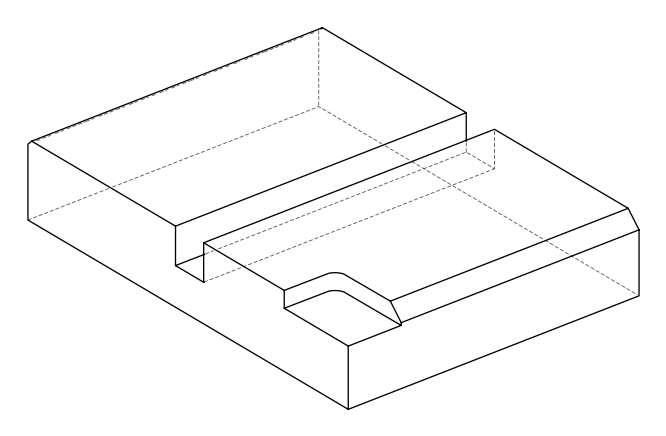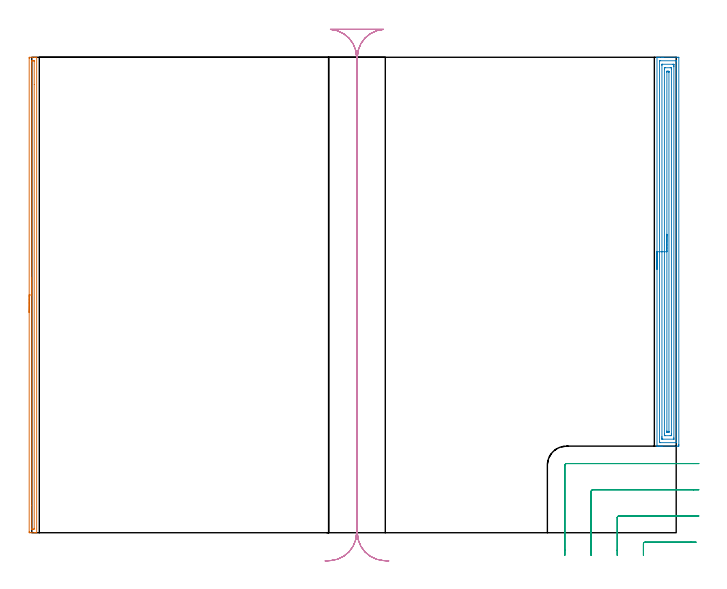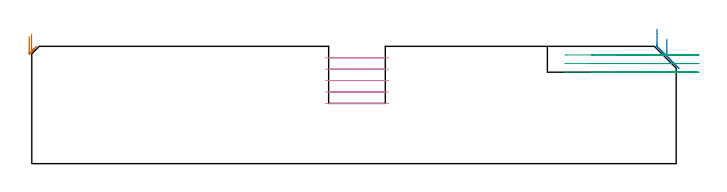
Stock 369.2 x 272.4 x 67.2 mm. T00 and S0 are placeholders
(PLAN: 4 operations, 2 tool changes, 22.8 min)
(1 AREA_MILL | FG_CHAMFER_SURFACE | UGT0205_001 | 4.53 min | 2518 mm3)
(2 AREA_MILL_1 | FG_CHAMFER_SURFACE_1 | UGT0205_001 | 9.14 min | 17927 mm3)
(3 MILL_CORNER_NOTCH_RECTANGULAR | CORNER_NOTCH_RECTANGULAR | UGT0201_094 | Follow Part, ap 5, ae 75% | 2.27 min | 53277 mm3)
(4 MILL_RECTANGULAR_SLOT | SLOT_RECTANGULAR | UGT0201_004 | Follow Part, ap 8, ae 75% | 6.86 min | 288771 mm3)
(TOOL UGT0205_001 | Chamfer Mill 20 x 3 x 45 deg. | D20 FL50 Z2)
(TOOL UGT0201_094 | End mill 20 mm | D20 FL38 Z4)
(TOOL UGT0201_004 | End Mill 32 mm | D32 FL53 Z6)
(OP 1 AREA_MILL)
G17 G21 G94 G90
T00 M6
G54
G17 G0 G90 X-1.5 Y126.2 S1061 M3
G43 Z77.2 H0
Z72.9
G94 G1 Y126.238 Z72.028 F250.
Y126.352 Z71.163
Y126.541 Z70.312
Y126.803 Z69.48
Y127.137 Z68.674
Y127.54 Z67.9
Y128.008 Z67.164
Y128.54 Z66.472
Y129.129 Z65.829
Y129.772 Z65.24
Y130.464 Z64.708
Y131.2 Z64.24
Y131.974 Z63.837
Y132.78 Z63.503
Y133.612 Z63.241
Y134.464 Z63.052
Y135.328 Z62.938
Y136.2 Z62.9
X-1.499 Y271.799 Z62.901
X-1.496 Y272.197
X-1.491 Y272.39 Z62.904
X-1.105 Y272.4 Z63.29
X0.346 Z64.743
X1.527 Z65.922
X2.135 Z66.534
X2.526 Z66.926
X2.665 Y272.398 Z67.057
X2.798 Y272.39 Z67.189
X2.8 Y272.245 Z67.2
Y0.155
X2.798 Y0.01 Z67.188
X2.665 Y0.002 Z67.057
X2.526 Y0. Z66.925
X2.135 Z66.534
X1.527 Z65.922
X-0.531 Z63.866
X-1.105 Y0.001 Z63.29
X-1.331 Y0.004 Z63.064
X-1.491 Y0.01 Z62.904
X-1.496 Y0.203 Z62.901
X-1.499 Y0.601
X-1.5 Y136.2 Z62.9
X-0.086 Z64.314
X-0.085 Y269.87 Z64.315
X-0.084 Y270.015 Z64.316
X-0.079 Y270.38 Z64.321
X0.278 Y270.394 Z64.678
X0.65 Y270.398 Z65.05
X1.149 Y270.4 Z65.549
X1.317 Y270.398 Z65.717
X1.344 Y270.396 Z65.744
X1.371 Y270.39 Z65.771
X1.379 Y270.382 Z65.779
X1.381 Y270.362 Z65.781
X1.385 Y270.16 Z65.785
X1.386 Y256.799 Z65.786
X1.385 Y2.53 Z65.785
X1.384 Y2.385 Z65.784
X1.379 Y2.021 Z65.779
X1.022 Y2.006 Z65.422
X0.65 Y2.002 Z65.05
X0.151 Y2. Z64.551
X-0.017 Y2.002 Z64.383
X-0.044 Y2.004 Z64.356
X-0.071 Y2.01 Z64.329
X-0.079 Y2.018 Z64.321
X-0.081 Y2.038 Z64.319
X-0.085 Y2.24 Z64.315
X-0.086 Y15.608 Z64.314
Y136.2
Y137.072 Z64.352
Y137.936 Z64.466
Y138.788 Z64.655
Y139.62 Z64.917
Y140.426 Z65.251
Y141.2 Z65.654
Y141.936 Z66.123
Y142.628 Z66.654
Y143.271 Z67.243
Y143.86 Z67.886
Y144.392 Z68.578
Y144.86 Z69.314
Y145.263 Z70.088
Y145.597 Z70.894
Y145.859 Z71.726
Y146.048 Z72.578
Y146.162 Z73.443
Y146.2 Z74.314
G0 Z77.2
M5
M2
(OP 2 AREA_MILL_1)
G17 G21 G94 G90
T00 M6
G54
G17 G0 G90 X358.2 Y151. S1061 M3
G43 Z77.2 H0
G94 G1 Y151.038 Z76.328 F250.
Y151.152 Z75.463
Y151.341 Z74.612
Y151.603 Z73.78
Y151.937 Z72.974
Y152.34 Z72.2
Y152.808 Z71.464
Y153.34 Z70.772
Y153.929 Z70.129
Y154.572 Z69.539
Y155.264 Z69.008
Y156. Z68.54
Y156.774 Z68.137
Y157.58 Z67.803
Y158.412 Z67.541
Y159.263 Z67.352
Y160.128 Z67.238
Y161. Z67.2
Y272.228
X358.202 Y272.392 Z67.188
X358.222 Y272.4 Z67.169
X358.584 Z66.816
X358.902 Z66.497
X359.583 Z65.812
X360.809 Z64.588
X361.353 Z64.041
X361.966 Z63.429
X370.201 Z55.196
X370.476 Y272.398 Z54.922
X370.692 Y272.39 Z54.706
X370.699 Y272.172 Z54.699
X370.7 Y50.609 Z54.7
X370.699 Y50.219 Z54.701
X370.695 Y49.721 Z54.703
X370.692 Y49.609 Z54.706
X370.201 Y49.6 Z55.196
X361.353 Z64.041
X360.809 Z64.588
X360.468 Z64.928
X359.924 Z65.472
X359.583 Z65.812
X358.902 Z66.497
X358.584 Z66.816
X358.222 Z67.169
X358.203 Y49.608 Z67.188
X358.2 Y49.771 Z67.2
Y161.
X359.614 Z65.786
Y270.21
X359.615 Y270.318 Z65.785
X359.618 Y270.371 Z65.782
X359.62 Y270.389 Z65.78
X359.666 Y270.392 Z65.734
X360.067 Y270.399 Z65.333
X368.916 Z56.484
X369.16 Y270.395 Z56.24
X369.271 Y270.39 Z56.129
X369.285 Y270.026 Z56.115
Y269.995
X369.286 Y51.79 Z56.114
X369.285 Y51.682 Z56.115
X369.282 Y51.629 Z56.118
X369.28 Y51.611 Z56.12
X369.234 Y51.608 Z56.166
X368.833 Y51.601 Z56.567
X359.984 Z65.416
X359.74 Y51.605 Z65.66
X359.629 Y51.61 Z65.771
X359.615 Y51.973 Z65.785
Y52.005
X359.614 Y161. Z65.786
X361.028 Z64.372
X361.029 Y267.642 Z64.371
X361.031 Y268.208 Z64.369
X361.034 Y268.37 Z64.366
X361.035 Y268.384 Z64.365
X361.05 Y268.39 Z64.35
X361.099 Y268.396 Z64.301
X361.163 Y268.399 Z64.237
X367.357 Y268.4 Z58.043
X367.547 Y268.398 Z57.853
X367.737 Y268.394 Z57.663
X367.858 Y268.39 Z57.542
X367.865 Y268.316 Z57.535
X367.867 Y268.208 Z57.533
X367.871 Y267.881 Z57.529
X367.872 Y267.314 Z57.528
Y266.986
X367.871 Y54.358 Z57.529
X367.869 Y53.792 Z57.531
X367.866 Y53.63 Z57.534
X367.865 Y53.616 Z57.535
X367.85 Y53.61 Z57.55
X367.801 Y53.604 Z57.599
X367.737 Y53.601 Z57.663
X361.543 Y53.6 Z63.857
X361.353 Y53.602 Z64.047
X361.163 Y53.606 Z64.237
X361.042 Y53.61 Z64.358
X361.036 Y53.684 Z64.364
X361.033 Y53.792 Z64.367
X361.03 Y54.119 Z64.37
X361.029 Y54.686 Z64.371
X361.028 Y55.013 Z64.372
Y161.
X362.443 Z62.957
Y265.528
X362.444 Y266.213 Z62.956
X362.446 Y266.312 Z62.954
X362.449 Y266.371 Z62.951
X362.453 Y266.39 Z62.947
X362.475 Y266.392 Z62.925
X362.691 Y266.396 Z62.709
X363.123 Y266.4 Z62.277
X365.798 Z59.602
X366.214 Y266.397 Z59.186
X366.422 Y266.392 Z58.978
X366.445 Y266.39 Z58.955
X366.451 Y266.38 Z58.949
X366.454 Y266.342 Z58.946
X366.456 Y266.285 Z58.944
X366.457 Y265.734 Z58.943
Y265.528
Y56.472
X366.456 Y55.787 Z58.944
X366.454 Y55.688 Z58.946
X366.45 Y55.629 Z58.95
X366.447 Y55.61 Z58.953
X366.425 Y55.608 Z58.975
X366.209 Y55.604 Z59.191
X365.777 Y55.6 Z59.623
X363.102 Z62.298
X362.686 Y55.603 Z62.714
X362.478 Y55.608 Z62.922
X362.455 Y55.61 Z62.945
X362.449 Y55.62 Z62.951
X362.446 Y55.658 Z62.954
X362.445 Y55.715 Z62.955
X362.443 Y56.266 Z62.957
Y56.472
Y161.
X363.857 Z61.543
Y263.893
X363.858 Y264.045 Z61.542
X363.864 Y264.348 Z61.536
X363.871 Y264.391 Z61.529
X363.886 Y264.395 Z61.514
X363.926 Y264.399 Z61.474
X364.008 Y264.4 Z61.392
X364.24 Z61.16
X364.892 Y264.398 Z60.508
X364.985 Y264.395 Z60.415
X365.036 Y264.39 Z60.364
X365.04 Y264.197 Z60.36
X365.043 Y263.893 Z60.357
Y263.741
Y58.107
X365.042 Y57.955 Z60.358
X365.036 Y57.652 Z60.364
X365.029 Y57.609 Z60.371
X365.014 Y57.605 Z60.386
X364.974 Y57.601 Z60.426
X364.892 Y57.6 Z60.508
X364.66 Z60.74
X364.008 Y57.602 Z61.392
X363.915 Y57.605 Z61.485
X363.864 Y57.61 Z61.536
X363.86 Y57.803 Z61.54
X363.857 Y58.107 Z61.543
Y58.259
Y161.
Y161.872 Z61.581
Y162.736 Z61.695
Y163.588 Z61.884
Y164.42 Z62.146
Y165.226 Z62.48
Y166. Z62.883
Y166.736 Z63.352
Y167.428 Z63.883
Y168.071 Z64.472
Y168.66 Z65.115
Y169.191 Z65.807
Y169.66 Z66.543
Y170.063 Z67.317
Y170.397 Z68.123
Y170.659 Z68.955
Y170.848 Z69.807
Y170.962 Z70.672
Y171. Z71.543
G0 Z77.2
M5
M2
(OP 3 MILL_CORNER_NOTCH_RECTANGULAR)
G17 G21 G94 G90
T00 M6
G54
G17 G0 G90 X380.617 Y-5.4 S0 M3
G43 Z77.2 H0
Z62.267
G94 G1 X377.617 F250.
X351.395 F500.
G3 X350.4 Y-6.395 R1.
G1 Y-10.
Y-13. F250.
G0 Z77.2
X382.2 Y9.6
Z62.267
G1 X379.2
X336.395 F500.
G3 X335.4 Y8.605 R1.
G1 Y-10.
Y-13. F250.
G0 Z77.2
X382.2 Y24.6
Z62.267
G1 X379.2
X321.395 F500.
G3 X320.4 Y23.605 R1.
G1 Y-10.
Y-13. F250.
G0 Z77.2
X382.2 Y39.6
Z62.267
G1 X379.2
X306.396 F500.
G3 X305.4 Y38.604 R1.
G1 Y-10.
Y-13. F250.
G0 Z77.2
X380.617 Y-5.4
Z57.333
G1 X377.617
X351.395 F500.
G3 X350.4 Y-6.395 R1.
G1 Y-10.
Y-13. F250.
G0 Z77.2
X382.2 Y9.6
Z57.333
G1 X379.2
X336.395 F500.
G3 X335.4 Y8.605 R1.
G1 Y-10.
Y-13. F250.
G0 Z77.2
X382.2 Y24.6
Z57.333
G1 X379.2
X321.395 F500.
G3 X320.4 Y23.605 R1.
G1 Y-10.
Y-13. F250.
G0 Z77.2
X382.2 Y39.6
Z57.333
G1 X379.2
X306.396 F500.
G3 X305.4 Y38.604 R1.
G1 Y-10.
Y-13. F250.
G0 Z77.2
X380.617 Y-5.4
Z52.4
G1 X377.617
X351.395 F500.
G3 X350.4 Y-6.395 R1.
G1 Y-10.
Y-13. F250.
G0 Z77.2
X382.2 Y9.6
Z52.4
G1 X379.2
X336.395 F500.
G3 X335.4 Y8.605 R1.
G1 Y-10.
Y-13. F250.
G0 Z77.2
X382.2 Y24.6
Z52.4
G1 X379.2
X321.395 F500.
G3 X320.4 Y23.605 R1.
G1 Y-10.
Y-13. F250.
G0 Z77.2
X382.2 Y39.6
Z52.4
G1 X379.2
X306.396 F500.
G3 X305.4 Y38.604 R1.
G1 Y-10.
Y-13. F250.
G0 Z77.2
M5
M2
(OP 4 MILL_RECTANGULAR_SLOT)
G17 G21 G94 G90
T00 M6
G54
G17 G0 G90 X204.515 Y-16.154 S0 M3
G43 Z77.2 H0
Z60.66
G94 G1 X201.521 Y-15.97 F250.
G2 X186.5 Y0. R16. F500.
G1 Y272.4
G2 X201.521 Y288.37 R16.
G1 Y288.4
X171.079
Y288.37
G2 X186.1 Y272.4 R16.
G1 Y0.
G2 X171.079 Y-15.97 R16.
G1 X168.085 Y-16.154 F250.
G0 X204.515 Z54.12
G1 X201.521 Y-15.97
G2 X186.5 Y0. R16. F500.
G1 Y272.4
G2 X201.521 Y288.37 R16.
G1 Y288.4
X171.079
Y288.37
G2 X186.1 Y272.4 R16.
G1 Y0.
G2 X171.079 Y-15.97 R16.
G1 X168.085 Y-16.154 F250.
G0 X204.515 Z47.58
G1 X201.521 Y-15.97
G2 X186.5 Y0. R16. F500.
G1 Y272.4
G2 X201.521 Y288.37 R16.
G1 Y288.4
X171.079
Y288.37
G2 X186.1 Y272.4 R16.
G1 Y0.
G2 X171.079 Y-15.97 R16.
G1 X168.085 Y-16.154 F250.
G0 X204.515 Z41.04
G1 X201.521 Y-15.97
G2 X186.5 Y0. R16. F500.
G1 Y272.4
G2 X201.521 Y288.37 R16.
G1 Y288.4
X171.079
Y288.37
G2 X186.1 Y272.4 R16.
G1 Y0.
G2 X171.079 Y-15.97 R16.
G1 X168.085 Y-16.154 F250.
G0 X204.515 Z34.5
G1 X201.521 Y-15.97
G2 X186.5 Y0. R16. F500.
G1 Y272.4
G2 X201.521 Y288.37 R16.
G1 Y288.4
X171.079
Y288.37
G2 X186.1 Y272.4 R16.
G1 Y0.
G2 X171.079 Y-15.97 R16.
G1 X168.085 Y-16.154 F250.
G0 Z77.2
M5
M2
